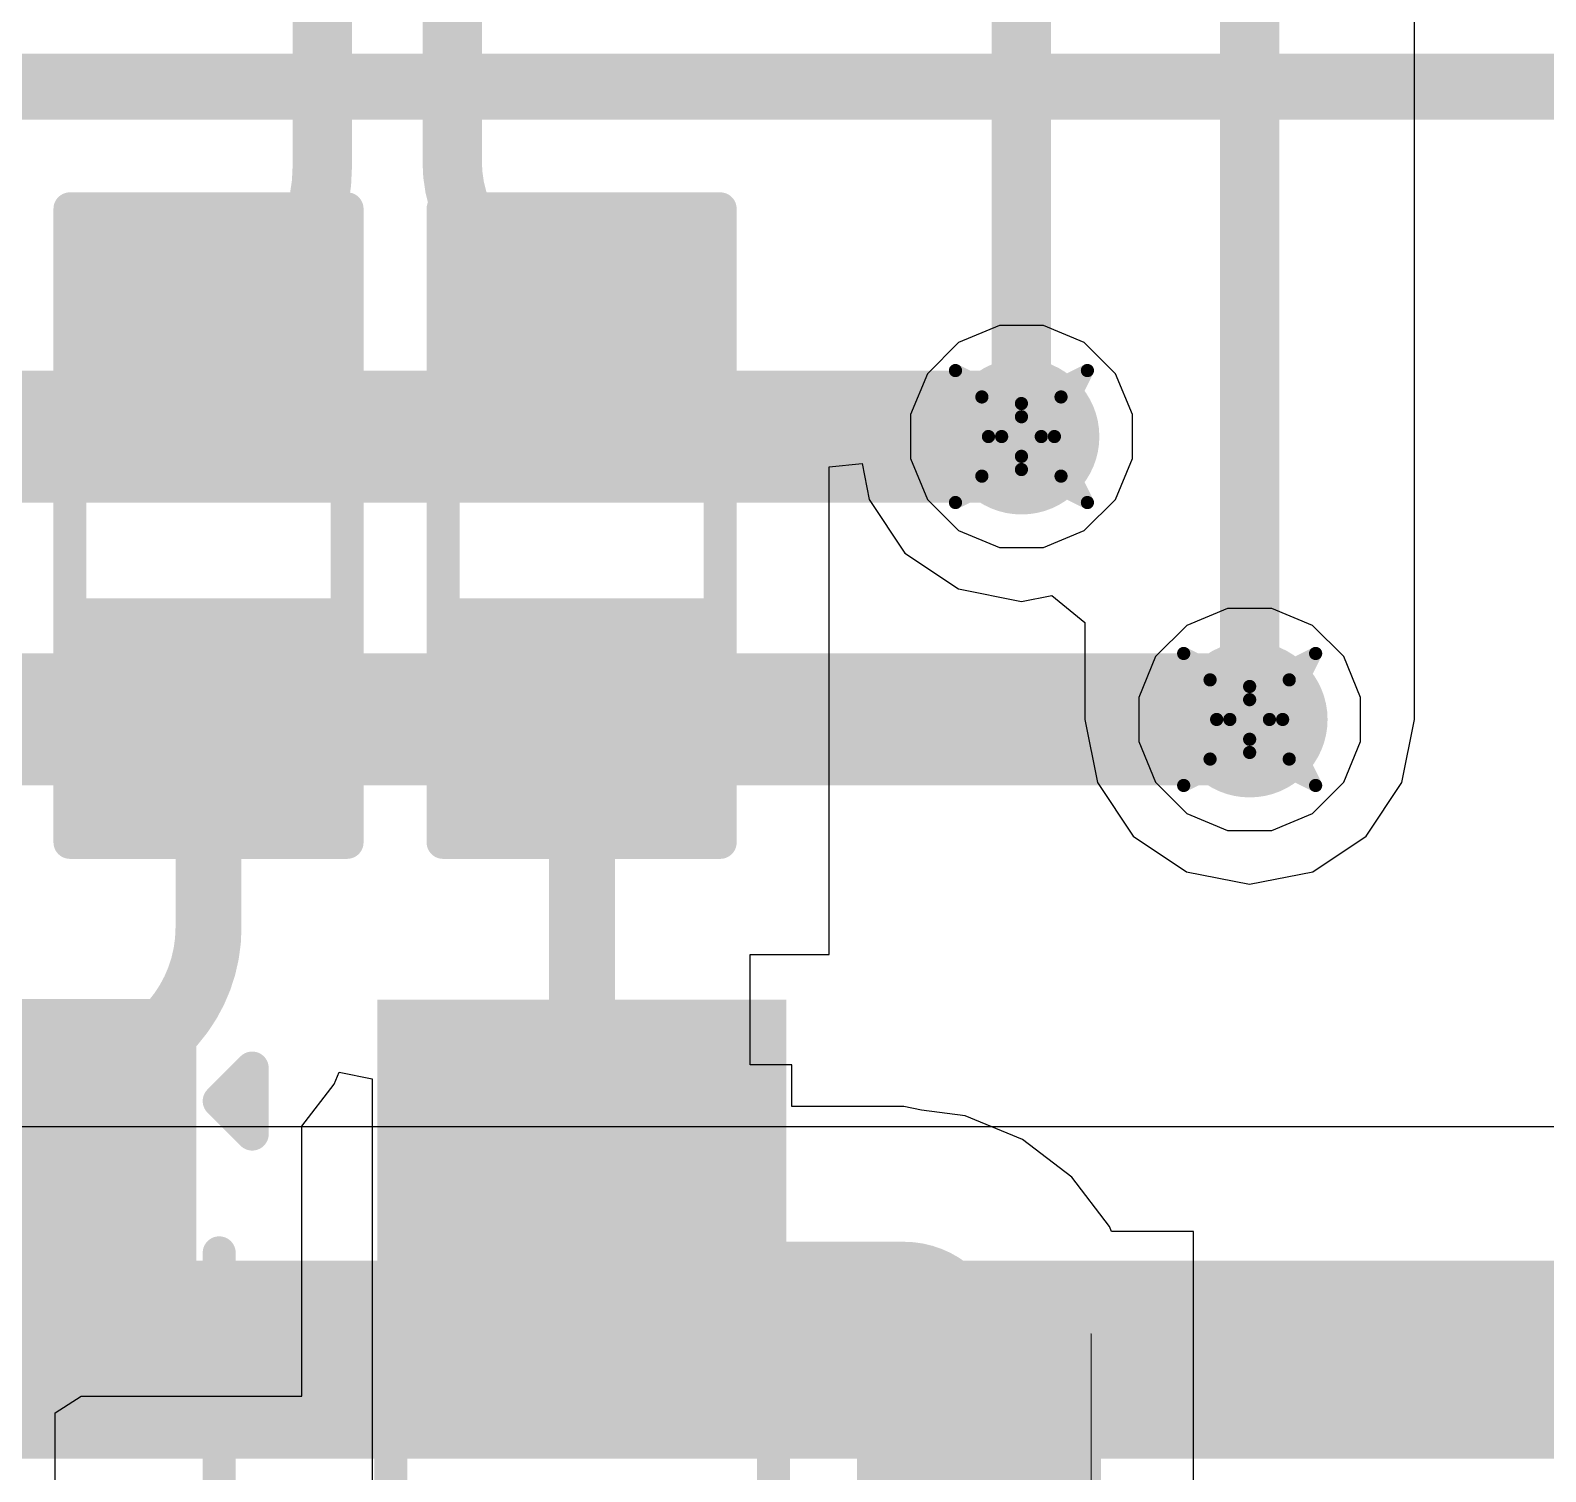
# Model space of a CAD drawing. Header units: inches. Extents: x -2 to 5376, y -4 to 5426.
# Drawn here: x 60.96 to 66.79, y 75.95 to 81.5 of the extents above; entities that cross this region are included whole.
import ezdxf

# ---------------------------------------------------------------- set-up
doc = ezdxf.new("R2010")
doc.units = ezdxf.units.IN
for name, color, linetype in [('Bottom Layer', 5, 'Continuous'), ('Drill Drawing', 1, 'Continuous'), ('Layer 1', 16, 'Continuous'), ('Layer 2', 76, 'Continuous'), ('Top Layer', 1, 'Continuous'), ('Top Overlay', 2, 'Continuous'), ('Top Paste', 8, 'Continuous'), ('Top Solder', 216, 'Continuous'), ('Via Holes', 16, 'Continuous')]:
    doc.layers.add(name, color=color, linetype=linetype)

# ---------------------------------------------------------------- blocks, each defined once
blk = doc.blocks.new('R___0603_3')
at = {"layer": 'Top Layer'}
for points in [[(-0.381, 0.4445), (-0.381, -0.4445), (-1.143, -0.4445), (-1.143, 0.4445)], [(1.143, 0.4445), (1.143, -0.4445), (0.381, -0.4445), (0.381, 0.4445)]]:
    blk.add_hatch(color=1, dxfattribs=at).paths.add_polyline_path(points)
at = {"layer": 'Top Paste'}
for points in [[(-0.381, 0.4445), (-0.381, -0.4445), (-1.143, -0.4445), (-1.143, 0.4445)], [(1.143, 0.4445), (1.143, -0.4445), (0.381, -0.4445), (0.381, 0.4445)]]:
    blk.add_hatch(color=8, dxfattribs=at).paths.add_polyline_path(points)
at = {"layer": 'Top Solder'}
for points in [[(-0.2794, 0.5461), (-0.2794, -0.5461), (-1.2446, -0.5461), (-1.2446, 0.5461)], [(1.2446, 0.5461), (1.2446, -0.5461), (0.2794, -0.5461), (0.2794, 0.5461)]]:
    blk.add_hatch(color=216, dxfattribs=at).paths.add_polyline_path(points)
at = {"layer": 'Top Overlay'}
for points in [[(-1.2192, -0.5334, 0.127, 0.127, 0), (-1.2192, 0.5334, 0.127, 0.127, 0)], [(1.2192, 0.5334, 0.127, 0.127, 0), (-1.2192, 0.5334, 0.127, 0.127, 0)], [(1.2192, -0.5334, 0.127, 0.127, 0), (1.2192, 0.5334, 0.127, 0.127, 0)], [(1.2192, -0.5334, 0.127, 0.127, 0), (-1.2192, -0.5334, 0.127, 0.127, 0)]]:
    blk.add_lwpolyline(points, format="xyseb", dxfattribs=at)
for points in [[(-1.25095, 0.5334, 0.0635, 0.0635, 1), (-1.18745, 0.5334, 0.0635, 0.0635, 1)], [(-1.25095, 0.5334, 0.0635, 0.0635, 1), (-1.18745, 0.5334, 0.0635, 0.0635, 1)], [(1.18745, 0.5334, 0.0635, 0.0635, 1), (1.25095, 0.5334, 0.0635, 0.0635, 1)], [(1.18745, 0.5334, 0.0635, 0.0635, 1), (1.25095, 0.5334, 0.0635, 0.0635, 1)], [(-1.25095, -0.5334, 0.0635, 0.0635, 1), (-1.18745, -0.5334, 0.0635, 0.0635, 1)], [(-1.25095, -0.5334, 0.0635, 0.0635, 1), (-1.18745, -0.5334, 0.0635, 0.0635, 1)], [(1.18745, -0.5334, 0.0635, 0.0635, 1), (1.25095, -0.5334, 0.0635, 0.0635, 1)], [(1.18745, -0.5334, 0.0635, 0.0635, 1), (1.25095, -0.5334, 0.0635, 0.0635, 1)]]:
    blk.add_lwpolyline(points, format="xyseb", close=True, dxfattribs=at)
blk = doc.blocks.new('SOT_23_15')
at = {"layer": 'Top Layer'}
for points in [[(-0.41, 1.46), (0.41, 1.46), (0.41, 0.54), (-0.41, 0.54)], [(-1.36, -0.54), (-0.54, -0.54), (-0.54, -1.46), (-1.36, -1.46)], [(0.54, -0.54), (1.36, -0.54), (1.36, -1.46), (0.54, -1.46)]]:
    blk.add_hatch(color=1, dxfattribs=at).paths.add_polyline_path(points)
at = {"layer": 'Top Paste'}
for points in [[(-0.41, 1.46), (0.41, 1.46), (0.41, 0.54), (-0.41, 0.54)], [(-1.36, -0.54), (-0.54, -0.54), (-0.54, -1.46), (-1.36, -1.46)], [(0.54, -0.54), (1.36, -0.54), (1.36, -1.46), (0.54, -1.46)]]:
    blk.add_hatch(color=8, dxfattribs=at).paths.add_polyline_path(points)
at = {"layer": 'Top Solder'}
for points in [[(-0.5116, 1.5616), (0.5116, 1.5616), (0.5116, 0.4384), (-0.5116, 0.4384)], [(-1.4616, -0.4384), (-0.4384, -0.4384), (-0.4384, -1.5616), (-1.4616, -1.5616)], [(0.4384, -0.4384), (1.4616, -0.4384), (1.4616, -1.5616), (0.4384, -1.5616)]]:
    blk.add_hatch(color=216, dxfattribs=at).paths.add_polyline_path(points)
at = {"layer": 'Top Overlay'}
for points in [[(-1.5494, 0.8128, 0.127, 0.127, 0), (-1.5494, -0.5842, 0.127, 0.127, 0)], [(-0.5588, 0.8128, 0.127, 0.127, 0), (-1.5494, 0.8128, 0.127, 0.127, 0)], [(1.5494, 0.8128, 0.127, 0.127, 0), (0.5588, 0.8128, 0.127, 0.127, 0)], [(1.5494, 0.8128, 0.127, 0.127, 0), (1.5494, -0.5842, 0.127, 0.127, 0)], [(0.3302, -0.7874, 0.127, 0.127, 0), (-0.3302, -0.7874, 0.127, 0.127, 0)], [(-1.5494, -1.1684, 0.127, 0.127, 0), (-1.6764, -1.0414, 0.127, 0.127, 0)], [(-1.6764, -1.0414, 0.127, 0.127, 0), (-1.6764, -1.2954, 0.127, 0.127, 0)], [(-1.5494, -1.1684, 0.127, 0.127, 0), (-1.6764, -1.2954, 0.127, 0.127, 0)]]:
    blk.add_lwpolyline(points, format="xyseb", dxfattribs=at)
for points in [[(-1.5812, 0.8128, 0.0635, 0.0635, 1), (-1.5176, 0.8128, 0.0635, 0.0635, 1)], [(-1.5812, 0.8128, 0.0635, 0.0635, 1), (-1.5176, 0.8128, 0.0635, 0.0635, 1)], [(-0.5905, 0.8128, 0.0635, 0.0635, 1), (-0.5271, 0.8128, 0.0635, 0.0635, 1)], [(0.5271, 0.8128, 0.0635, 0.0635, 1), (0.5905, 0.8128, 0.0635, 0.0635, 1)], [(1.5176, 0.8128, 0.0635, 0.0635, 1), (1.5812, 0.8128, 0.0635, 0.0635, 1)], [(1.5176, 0.8128, 0.0635, 0.0635, 1), (1.5812, 0.8128, 0.0635, 0.0635, 1)], [(-1.5812, -0.5842, 0.0635, 0.0635, 1), (-1.5176, -0.5842, 0.0635, 0.0635, 1)], [(1.5176, -0.5842, 0.0635, 0.0635, 1), (1.5812, -0.5842, 0.0635, 0.0635, 1)], [(-0.3619, -0.7874, 0.0635, 0.0635, 1), (-0.2984, -0.7874, 0.0635, 0.0635, 1)], [(0.2984, -0.7874, 0.0635, 0.0635, 1), (0.3619, -0.7874, 0.0635, 0.0635, 1)], [(-1.7082, -1.0414, 0.0635, 0.0635, 1), (-1.6446, -1.0414, 0.0635, 0.0635, 1)], [(-1.7082, -1.0414, 0.0635, 0.0635, 1), (-1.6446, -1.0414, 0.0635, 0.0635, 1)], [(-1.5812, -1.1684, 0.0635, 0.0635, 1), (-1.5176, -1.1684, 0.0635, 0.0635, 1)], [(-1.5812, -1.1684, 0.0635, 0.0635, 1), (-1.5176, -1.1684, 0.0635, 0.0635, 1)], [(-1.7082, -1.2954, 0.0635, 0.0635, 1), (-1.6446, -1.2954, 0.0635, 0.0635, 1)], [(-1.7082, -1.2954, 0.0635, 0.0635, 1), (-1.6446, -1.2954, 0.0635, 0.0635, 1)]]:
    blk.add_lwpolyline(points, format="xyseb", close=True, dxfattribs=at)
blk = doc.blocks.new('SOD323F_18')
at = {"layer": 'Top Layer'}
for points in [[(-1.35, 0.3), (-0.75, 0.3), (-0.75, -0.3), (-1.35, -0.3)], [(0.75, 0.3), (1.35, 0.3), (1.35, -0.3), (0.75, -0.3)]]:
    blk.add_hatch(color=1, dxfattribs=at).paths.add_polyline_path(points)
at = {"layer": 'Top Overlay'}
for points in [[(0.9884, 0.3819), (2.1082, 0.3819), (2.1082, 0.7883), (0.9884, 0.7883)], [(1.4224, -0.4064), (2.1082, -0.4064), (2.1082, 0.4572), (1.4224, 0.4572)], [(0.9884, -0.7865), (2.1082, -0.7865), (2.1082, -0.3801), (0.9884, -0.3801)]]:
    blk.add_hatch(color=2, dxfattribs=at).paths.add_polyline_path(points)
at = {"layer": 'Top Paste'}
for points in [[(-1.35, 0.3), (-0.75, 0.3), (-0.75, -0.3), (-1.35, -0.3)], [(0.75, 0.3), (1.35, 0.3), (1.35, -0.3), (0.75, -0.3)]]:
    blk.add_hatch(color=8, dxfattribs=at).paths.add_polyline_path(points)
at = {"layer": 'Top Solder'}
for points in [[(-1.4516, 0.4016), (-0.6484, 0.4016), (-0.6484, -0.4016), (-1.4516, -0.4016)], [(0.6484, 0.4016), (1.4516, 0.4016), (1.4516, -0.4016), (0.6484, -0.4016)]]:
    blk.add_hatch(color=216, dxfattribs=at).paths.add_polyline_path(points)
at = {"layer": 'Top Overlay'}
for points in [[(-0.9144, 0.7366, 0.127, 0.127, 0), (-0.9144, 0.5334, 0.127, 0.127, 0)], [(-0.9144, 0.7366, 0.127, 0.127, 0), (0.9884, 0.7366, 0.127, 0.127, 0)], [(-0.9144, -0.5334, 0.127, 0.127, 0), (-0.9144, -0.7366, 0.127, 0.127, 0)], [(-0.9144, -0.7366, 0.127, 0.127, 0), (0.9884, -0.7366, 0.127, 0.127, 0)]]:
    blk.add_lwpolyline(points, format="xyseb", dxfattribs=at)
for points in [[(-0.9461, 0.7366, 0.0635, 0.0635, 1), (-0.8827, 0.7366, 0.0635, 0.0635, 1)], [(-0.9461, 0.7366, 0.0635, 0.0635, 1), (-0.8827, 0.7366, 0.0635, 0.0635, 1)], [(0.9567, 0.7366, 0.0635, 0.0635, 1), (1.0202, 0.7366, 0.0635, 0.0635, 1)], [(-0.9461, 0.5334, 0.0635, 0.0635, 1), (-0.8827, 0.5334, 0.0635, 0.0635, 1)], [(-0.9461, -0.5334, 0.0635, 0.0635, 1), (-0.8827, -0.5334, 0.0635, 0.0635, 1)], [(-0.9461, -0.7366, 0.0635, 0.0635, 1), (-0.8827, -0.7366, 0.0635, 0.0635, 1)], [(-0.9461, -0.7366, 0.0635, 0.0635, 1), (-0.8827, -0.7366, 0.0635, 0.0635, 1)], [(0.9567, -0.7366, 0.0635, 0.0635, 1), (1.0202, -0.7366, 0.0635, 0.0635, 1)]]:
    blk.add_lwpolyline(points, format="xyseb", close=True, dxfattribs=at)
blk = doc.blocks.new('R___0603_53')
at = {"layer": 'Top Layer'}
for points in [[(-0.381, 0.4445), (-0.381, -0.4445), (-1.143, -0.4445), (-1.143, 0.4445)], [(1.143, 0.4445), (1.143, -0.4445), (0.381, -0.4445), (0.381, 0.4445)]]:
    blk.add_hatch(color=1, dxfattribs=at).paths.add_polyline_path(points)
at = {"layer": 'Top Paste'}
for points in [[(-0.381, 0.4445), (-0.381, -0.4445), (-1.143, -0.4445), (-1.143, 0.4445)], [(1.143, 0.4445), (1.143, -0.4445), (0.381, -0.4445), (0.381, 0.4445)]]:
    blk.add_hatch(color=8, dxfattribs=at).paths.add_polyline_path(points)
at = {"layer": 'Top Solder'}
for points in [[(-0.2794, 0.5461), (-0.2794, -0.5461), (-1.2446, -0.5461), (-1.2446, 0.5461)], [(1.2446, 0.5461), (1.2446, -0.5461), (0.2794, -0.5461), (0.2794, 0.5461)]]:
    blk.add_hatch(color=216, dxfattribs=at).paths.add_polyline_path(points)
at = {"layer": 'Top Overlay'}
for points in [[(-1.2192, 0.5334, 0.127, 0.127, 0), (-1.2192, -0.5334, 0.127, 0.127, 0)], [(-1.2192, 0.5334, 0.127, 0.127, 0), (1.2192, 0.5334, 0.127, 0.127, 0)], [(1.2192, 0.5334, 0.127, 0.127, 0), (1.2192, -0.5334, 0.127, 0.127, 0)], [(-1.2192, -0.5334, 0.127, 0.127, 0), (1.2192, -0.5334, 0.127, 0.127, 0)]]:
    blk.add_lwpolyline(points, format="xyseb", dxfattribs=at)
for points in [[(-1.25095, 0.5334, 0.0635, 0.0635, 1), (-1.18745, 0.5334, 0.0635, 0.0635, 1)], [(-1.25095, 0.5334, 0.0635, 0.0635, 1), (-1.18745, 0.5334, 0.0635, 0.0635, 1)], [(1.18745, 0.5334, 0.0635, 0.0635, 1), (1.25095, 0.5334, 0.0635, 0.0635, 1)], [(1.18745, 0.5334, 0.0635, 0.0635, 1), (1.25095, 0.5334, 0.0635, 0.0635, 1)], [(-1.25095, -0.5334, 0.0635, 0.0635, 1), (-1.18745, -0.5334, 0.0635, 0.0635, 1)], [(-1.25095, -0.5334, 0.0635, 0.0635, 1), (-1.18745, -0.5334, 0.0635, 0.0635, 1)], [(1.18745, -0.5334, 0.0635, 0.0635, 1), (1.25095, -0.5334, 0.0635, 0.0635, 1)], [(1.18745, -0.5334, 0.0635, 0.0635, 1), (1.25095, -0.5334, 0.0635, 0.0635, 1)]]:
    blk.add_lwpolyline(points, format="xyseb", close=True, dxfattribs=at)
blk = doc.blocks.new('R___0402_84')
at = {"layer": 'Top Layer'}
for points in [[(-0.6985, -0.3175), (-0.6985, 0.3175), (-0.2413, 0.3175), (-0.2413, -0.3175)], [(0.2413, -0.3175), (0.2413, 0.3175), (0.6985, 0.3175), (0.6985, -0.3175)]]:
    blk.add_hatch(color=1, dxfattribs=at).paths.add_polyline_path(points)
at = {"layer": 'Top Paste'}
for points in [[(-0.6985, -0.3175), (-0.6985, 0.3175), (-0.2413, 0.3175), (-0.2413, -0.3175)], [(0.2413, -0.3175), (0.2413, 0.3175), (0.6985, 0.3175), (0.6985, -0.3175)]]:
    blk.add_hatch(color=8, dxfattribs=at).paths.add_polyline_path(points)
at = {"layer": 'Top Solder'}
for points in [[(-0.7535, -0.3725), (-0.7535, 0.3725), (-0.1863, 0.3725), (-0.1863, -0.3725)], [(0.1863, -0.3725), (0.1863, 0.3725), (0.7535, 0.3725), (0.7535, -0.3725)]]:
    blk.add_hatch(color=216, dxfattribs=at).paths.add_polyline_path(points)
at = {"layer": 'Top Overlay'}
for points in [[(-0.7874, 0.4064, 0.127, 0.127, 0), (0.7874, 0.4064, 0.127, 0.127, 0)], [(-0.7874, 0.4064, 0.127, 0.127, 0), (-0.7874, -0.4064, 0.127, 0.127, 0)], [(0.7874, 0.4064, 0.127, 0.127, 0), (0.7874, -0.4064, 0.127, 0.127, 0)], [(-0.7874, -0.4064, 0.127, 0.127, 0), (0.7874, -0.4064, 0.127, 0.127, 0)], [(-0.8128, -0.4318, 0.00323, 0.00323, 0), (0.8128, -0.4318, 0.00323, 0.00323, 0)]]:
    blk.add_lwpolyline(points, format="xyseb", dxfattribs=at)
for points in [[(-0.8191, 0.4064, 0.0635, 0.0635, 1), (-0.7556, 0.4064, 0.0635, 0.0635, 1)], [(-0.8191, 0.4064, 0.0635, 0.0635, 1), (-0.7556, 0.4064, 0.0635, 0.0635, 1)], [(0.7556, 0.4064, 0.0635, 0.0635, 1), (0.8191, 0.4064, 0.0635, 0.0635, 1)], [(0.7556, 0.4064, 0.0635, 0.0635, 1), (0.8191, 0.4064, 0.0635, 0.0635, 1)], [(-0.8191, -0.4064, 0.0635, 0.0635, 1), (-0.7556, -0.4064, 0.0635, 0.0635, 1)], [(-0.8191, -0.4064, 0.0635, 0.0635, 1), (-0.7556, -0.4064, 0.0635, 0.0635, 1)], [(0.7556, -0.4064, 0.0635, 0.0635, 1), (0.8191, -0.4064, 0.0635, 0.0635, 1)], [(0.7556, -0.4064, 0.0635, 0.0635, 1), (0.8191, -0.4064, 0.0635, 0.0635, 1)], [(-0.8136, -0.4318, 0.00161, 0.00161, 1), (-0.812, -0.4318, 0.00161, 0.00161, 1)], [(0.812, -0.4318, 0.00161, 0.00161, 1), (0.8136, -0.4318, 0.00161, 0.00161, 1)]]:
    blk.add_lwpolyline(points, format="xyseb", close=True, dxfattribs=at)

msp = doc.modelspace()

# ---------------------------------------------------------------- hatches: boundary and pattern name
at = {"layer": 'Bottom Layer'}
h = msp.add_hatch(color=5, dxfattribs=at)
edge = h.paths.add_edge_path()
edge.add_arc((64.7736, 79.933), 0.3, 0, 360)
h = msp.add_hatch(color=5, dxfattribs=at)
edge = h.paths.add_edge_path()
edge.add_arc((65.6522, 78.844), 0.3, 0, 360)
at = {"layer": 'Layer 1'}
h = msp.add_hatch(color=16, dxfattribs=at)
edge = h.paths.add_edge_path()
edge.add_arc((64.7736, 79.933), 0.3, 0, 360)
h = msp.add_hatch(color=16, dxfattribs=at)
edge = h.paths.add_edge_path()
edge.add_arc((65.6522, 78.844), 0.3, 0, 360)
at = {"layer": 'Layer 2'}
h = msp.add_hatch(color=76, dxfattribs=at)
edge = h.paths.add_edge_path()
edge.add_arc((64.7736, 79.933), 0.3, 0, 360)
h = msp.add_hatch(color=76, dxfattribs=at)
edge = h.paths.add_edge_path()
edge.add_arc((65.6522, 78.844), 0.3, 0, 360)
at = {"layer": 'Top Layer'}
h = msp.add_hatch(color=1, dxfattribs=at)
edge = h.paths.add_edge_path()
edge.add_arc((64.7736, 79.933), 0.3, 0, 360)
h = msp.add_hatch(color=1, dxfattribs=at)
edge = h.paths.add_edge_path()
edge.add_arc((65.6522, 78.844), 0.3, 0, 360)
at = {"layer": 'Via Holes'}
h = msp.add_hatch(color=7, dxfattribs=at)
edge = h.paths.add_edge_path()
edge.add_arc((64.7736, 79.933), 0.15, 0, 360)
h = msp.add_hatch(color=7, dxfattribs=at)
edge = h.paths.add_edge_path()
edge.add_arc((65.6522, 78.844), 0.15, 0, 360)

# ---------------------------------------------------------------- linework, layer by layer
at = {"layer": 'Bottom Layer'}
for points in [[(58.5901, 81.28, 0.254, 0.254, 0), (71.8312, 81.28, 0.254, 0.254, 0)], [(53.2955, 79.933, 0.508, 0.508, 0), (64.7736, 79.933, 0.508, 0.508, 0)], [(54.4131, 78.844, 0.508, 0.508, 0), (65.6522, 78.844, 0.508, 0.508, 0)]]:
    msp.add_lwpolyline(points, format="xyseb", dxfattribs=at)
for points in [[(64.6466, 79.933, 0.254, 0.254, 1), (64.9006, 79.933, 0.254, 0.254, 1)], [(65.5252, 78.844, 0.254, 0.254, 1), (65.7792, 78.844, 0.254, 0.254, 1)]]:
    msp.add_lwpolyline(points, format="xyseb", close=True, dxfattribs=at)
at = {"layer": 'Drill Drawing'}
for points in [[(64.5196, 80.187, 0.0508, 0.0508, 0), (64.7736, 80.06, 0.0508, 0.0508, 0)], [(64.5196, 80.187, 0.0508, 0.0508, 0), (64.6466, 79.933, 0.0508, 0.0508, 0)], [(64.7736, 80.06, 0.0508, 0.0508, 0), (65.0276, 80.187, 0.0508, 0.0508, 0)], [(64.9006, 79.933, 0.0508, 0.0508, 0), (65.0276, 80.187, 0.0508, 0.0508, 0)], [(64.6212, 80.0854, 0.0508, 0.0508, 0), (64.7736, 80.0092, 0.0508, 0.0508, 0)], [(64.6212, 80.0854, 0.0508, 0.0508, 0), (64.6974, 79.933, 0.0508, 0.0508, 0)], [(64.7736, 80.0092, 0.0508, 0.0508, 0), (64.926, 80.0854, 0.0508, 0.0508, 0)], [(64.8498, 79.933, 0.0508, 0.0508, 0), (64.926, 80.0854, 0.0508, 0.0508, 0)], [(64.5196, 79.679, 0.0508, 0.0508, 0), (64.6466, 79.933, 0.0508, 0.0508, 0)], [(64.6212, 79.7806, 0.0508, 0.0508, 0), (64.6974, 79.933, 0.0508, 0.0508, 0)], [(64.8498, 79.933, 0.0508, 0.0508, 0), (64.926, 79.7806, 0.0508, 0.0508, 0)], [(64.9006, 79.933, 0.0508, 0.0508, 0), (65.0276, 79.679, 0.0508, 0.0508, 0)], [(64.6212, 79.7806, 0.0508, 0.0508, 0), (64.7736, 79.8568, 0.0508, 0.0508, 0)], [(64.7736, 79.8568, 0.0508, 0.0508, 0), (64.926, 79.7806, 0.0508, 0.0508, 0)], [(64.5196, 79.679, 0.0508, 0.0508, 0), (64.7736, 79.806, 0.0508, 0.0508, 0)], [(64.7736, 79.806, 0.0508, 0.0508, 0), (65.0276, 79.679, 0.0508, 0.0508, 0)], [(65.3982, 79.098, 0.0508, 0.0508, 0), (65.6522, 78.971, 0.0508, 0.0508, 0)], [(65.3982, 79.098, 0.0508, 0.0508, 0), (65.5252, 78.844, 0.0508, 0.0508, 0)], [(65.6522, 78.971, 0.0508, 0.0508, 0), (65.9062, 79.098, 0.0508, 0.0508, 0)], [(65.7792, 78.844, 0.0508, 0.0508, 0), (65.9062, 79.098, 0.0508, 0.0508, 0)], [(65.4998, 78.9964, 0.0508, 0.0508, 0), (65.6522, 78.9202, 0.0508, 0.0508, 0)], [(65.4998, 78.9964, 0.0508, 0.0508, 0), (65.576, 78.844, 0.0508, 0.0508, 0)], [(65.6522, 78.9202, 0.0508, 0.0508, 0), (65.8046, 78.9964, 0.0508, 0.0508, 0)], [(65.7284, 78.844, 0.0508, 0.0508, 0), (65.8046, 78.9964, 0.0508, 0.0508, 0)], [(65.3982, 78.59, 0.0508, 0.0508, 0), (65.5252, 78.844, 0.0508, 0.0508, 0)], [(65.4998, 78.6916, 0.0508, 0.0508, 0), (65.576, 78.844, 0.0508, 0.0508, 0)], [(65.7284, 78.844, 0.0508, 0.0508, 0), (65.8046, 78.6916, 0.0508, 0.0508, 0)], [(65.7792, 78.844, 0.0508, 0.0508, 0), (65.9062, 78.59, 0.0508, 0.0508, 0)], [(65.4998, 78.6916, 0.0508, 0.0508, 0), (65.6522, 78.7678, 0.0508, 0.0508, 0)], [(65.6522, 78.7678, 0.0508, 0.0508, 0), (65.8046, 78.6916, 0.0508, 0.0508, 0)], [(65.3982, 78.59, 0.0508, 0.0508, 0), (65.6522, 78.717, 0.0508, 0.0508, 0)], [(65.6522, 78.717, 0.0508, 0.0508, 0), (65.9062, 78.59, 0.0508, 0.0508, 0)]]:
    msp.add_lwpolyline(points, format="xyseb", dxfattribs=at)
for points in [[(64.5069, 80.187, 0.0254, 0.0254, 1), (64.5323, 80.187, 0.0254, 0.0254, 1)], [(64.5069, 80.187, 0.0254, 0.0254, 1), (64.5323, 80.187, 0.0254, 0.0254, 1)], [(65.0149, 80.187, 0.0254, 0.0254, 1), (65.0403, 80.187, 0.0254, 0.0254, 1)], [(65.0149, 80.187, 0.0254, 0.0254, 1), (65.0403, 80.187, 0.0254, 0.0254, 1)], [(64.6085, 80.0854, 0.0254, 0.0254, 1), (64.6339, 80.0854, 0.0254, 0.0254, 1)], [(64.6085, 80.0854, 0.0254, 0.0254, 1), (64.6339, 80.0854, 0.0254, 0.0254, 1)], [(64.9133, 80.0854, 0.0254, 0.0254, 1), (64.9387, 80.0854, 0.0254, 0.0254, 1)], [(64.9133, 80.0854, 0.0254, 0.0254, 1), (64.9387, 80.0854, 0.0254, 0.0254, 1)], [(64.7609, 80.06, 0.0254, 0.0254, 1), (64.7863, 80.06, 0.0254, 0.0254, 1)], [(64.7609, 80.06, 0.0254, 0.0254, 1), (64.7863, 80.06, 0.0254, 0.0254, 1)], [(64.7609, 80.0092, 0.0254, 0.0254, 1), (64.7863, 80.0092, 0.0254, 0.0254, 1)], [(64.7609, 80.0092, 0.0254, 0.0254, 1), (64.7863, 80.0092, 0.0254, 0.0254, 1)], [(64.6339, 79.933, 0.0254, 0.0254, 1), (64.6593, 79.933, 0.0254, 0.0254, 1)], [(64.6339, 79.933, 0.0254, 0.0254, 1), (64.6593, 79.933, 0.0254, 0.0254, 1)], [(64.6847, 79.933, 0.0254, 0.0254, 1), (64.7101, 79.933, 0.0254, 0.0254, 1)], [(64.6847, 79.933, 0.0254, 0.0254, 1), (64.7101, 79.933, 0.0254, 0.0254, 1)], [(64.8371, 79.933, 0.0254, 0.0254, 1), (64.8625, 79.933, 0.0254, 0.0254, 1)], [(64.8371, 79.933, 0.0254, 0.0254, 1), (64.8625, 79.933, 0.0254, 0.0254, 1)], [(64.8879, 79.933, 0.0254, 0.0254, 1), (64.9133, 79.933, 0.0254, 0.0254, 1)], [(64.8879, 79.933, 0.0254, 0.0254, 1), (64.9133, 79.933, 0.0254, 0.0254, 1)], [(64.7609, 79.8568, 0.0254, 0.0254, 1), (64.7863, 79.8568, 0.0254, 0.0254, 1)], [(64.7609, 79.8568, 0.0254, 0.0254, 1), (64.7863, 79.8568, 0.0254, 0.0254, 1)], [(64.7609, 79.806, 0.0254, 0.0254, 1), (64.7863, 79.806, 0.0254, 0.0254, 1)], [(64.7609, 79.806, 0.0254, 0.0254, 1), (64.7863, 79.806, 0.0254, 0.0254, 1)], [(64.6085, 79.7806, 0.0254, 0.0254, 1), (64.6339, 79.7806, 0.0254, 0.0254, 1)], [(64.6085, 79.7806, 0.0254, 0.0254, 1), (64.6339, 79.7806, 0.0254, 0.0254, 1)], [(64.9133, 79.7806, 0.0254, 0.0254, 1), (64.9387, 79.7806, 0.0254, 0.0254, 1)], [(64.9133, 79.7806, 0.0254, 0.0254, 1), (64.9387, 79.7806, 0.0254, 0.0254, 1)], [(64.5069, 79.679, 0.0254, 0.0254, 1), (64.5323, 79.679, 0.0254, 0.0254, 1)], [(64.5069, 79.679, 0.0254, 0.0254, 1), (64.5323, 79.679, 0.0254, 0.0254, 1)], [(65.0149, 79.679, 0.0254, 0.0254, 1), (65.0403, 79.679, 0.0254, 0.0254, 1)], [(65.0149, 79.679, 0.0254, 0.0254, 1), (65.0403, 79.679, 0.0254, 0.0254, 1)], [(65.3855, 79.098, 0.0254, 0.0254, 1), (65.4109, 79.098, 0.0254, 0.0254, 1)], [(65.3855, 79.098, 0.0254, 0.0254, 1), (65.4109, 79.098, 0.0254, 0.0254, 1)], [(65.8935, 79.098, 0.0254, 0.0254, 1), (65.9189, 79.098, 0.0254, 0.0254, 1)], [(65.8935, 79.098, 0.0254, 0.0254, 1), (65.9189, 79.098, 0.0254, 0.0254, 1)], [(65.4871, 78.9964, 0.0254, 0.0254, 1), (65.5125, 78.9964, 0.0254, 0.0254, 1)], [(65.4871, 78.9964, 0.0254, 0.0254, 1), (65.5125, 78.9964, 0.0254, 0.0254, 1)], [(65.6395, 78.971, 0.0254, 0.0254, 1), (65.6649, 78.971, 0.0254, 0.0254, 1)], [(65.6395, 78.971, 0.0254, 0.0254, 1), (65.6649, 78.971, 0.0254, 0.0254, 1)], [(65.7919, 78.9964, 0.0254, 0.0254, 1), (65.8173, 78.9964, 0.0254, 0.0254, 1)], [(65.7919, 78.9964, 0.0254, 0.0254, 1), (65.8173, 78.9964, 0.0254, 0.0254, 1)], [(65.6395, 78.9202, 0.0254, 0.0254, 1), (65.6649, 78.9202, 0.0254, 0.0254, 1)], [(65.6395, 78.9202, 0.0254, 0.0254, 1), (65.6649, 78.9202, 0.0254, 0.0254, 1)], [(65.5125, 78.844, 0.0254, 0.0254, 1), (65.5379, 78.844, 0.0254, 0.0254, 1)], [(65.5125, 78.844, 0.0254, 0.0254, 1), (65.5379, 78.844, 0.0254, 0.0254, 1)], [(65.5633, 78.844, 0.0254, 0.0254, 1), (65.5887, 78.844, 0.0254, 0.0254, 1)], [(65.5633, 78.844, 0.0254, 0.0254, 1), (65.5887, 78.844, 0.0254, 0.0254, 1)], [(65.7157, 78.844, 0.0254, 0.0254, 1), (65.7411, 78.844, 0.0254, 0.0254, 1)], [(65.7157, 78.844, 0.0254, 0.0254, 1), (65.7411, 78.844, 0.0254, 0.0254, 1)], [(65.7665, 78.844, 0.0254, 0.0254, 1), (65.7919, 78.844, 0.0254, 0.0254, 1)], [(65.7665, 78.844, 0.0254, 0.0254, 1), (65.7919, 78.844, 0.0254, 0.0254, 1)], [(65.6395, 78.7678, 0.0254, 0.0254, 1), (65.6649, 78.7678, 0.0254, 0.0254, 1)], [(65.6395, 78.7678, 0.0254, 0.0254, 1), (65.6649, 78.7678, 0.0254, 0.0254, 1)], [(65.4871, 78.6916, 0.0254, 0.0254, 1), (65.5125, 78.6916, 0.0254, 0.0254, 1)], [(65.4871, 78.6916, 0.0254, 0.0254, 1), (65.5125, 78.6916, 0.0254, 0.0254, 1)], [(65.6395, 78.717, 0.0254, 0.0254, 1), (65.6649, 78.717, 0.0254, 0.0254, 1)], [(65.6395, 78.717, 0.0254, 0.0254, 1), (65.6649, 78.717, 0.0254, 0.0254, 1)], [(65.7919, 78.6916, 0.0254, 0.0254, 1), (65.8173, 78.6916, 0.0254, 0.0254, 1)], [(65.7919, 78.6916, 0.0254, 0.0254, 1), (65.8173, 78.6916, 0.0254, 0.0254, 1)], [(65.3855, 78.59, 0.0254, 0.0254, 1), (65.4109, 78.59, 0.0254, 0.0254, 1)], [(65.3855, 78.59, 0.0254, 0.0254, 1), (65.4109, 78.59, 0.0254, 0.0254, 1)], [(65.8935, 78.59, 0.0254, 0.0254, 1), (65.9189, 78.59, 0.0254, 0.0254, 1)], [(65.8935, 78.59, 0.0254, 0.0254, 1), (65.9189, 78.59, 0.0254, 0.0254, 1)]]:
    msp.add_lwpolyline(points, format="xyseb", close=True, dxfattribs=at)
at = {"layer": 'Layer 1'}
for p, q in [((64.6887, 80.36), (64.5317, 80.295)), ((64.8586, 80.36), (64.6887, 80.36)), ((65.0155, 80.295), (64.8586, 80.36)), ((64.5317, 80.295), (64.4116, 80.1749)), ((65.1356, 80.1749), (65.0155, 80.295)), ((64.4116, 80.1749), (64.3466, 80.0179)), ((65.2006, 80.0179), (65.1356, 80.1749)), ((64.3466, 80.0179), (64.3466, 79.8481)), ((65.2006, 79.8481), (65.2006, 80.0179)), ((64.3466, 79.8481), (64.4116, 79.6911)), ((65.1356, 79.6911), (65.2006, 79.8481)), ((64.4116, 79.6911), (64.5317, 79.571)), ((65.0155, 79.571), (65.1356, 79.6911)), ((64.5317, 79.571), (64.6887, 79.506)), ((64.8586, 79.506), (65.0155, 79.571)), ((64.6887, 79.506), (64.8586, 79.506)), ((65.5672, 79.271), (65.4103, 79.206)), ((65.7371, 79.271), (65.5672, 79.271)), ((65.894, 79.206), (65.7371, 79.271)), ((65.4103, 79.206), (65.2902, 79.0859)), ((66.0142, 79.0859), (65.894, 79.206)), ((65.2902, 79.0859), (65.2252, 78.9289)), ((66.0792, 78.9289), (66.0142, 79.0859)), ((65.2252, 78.9289), (65.2252, 78.7591)), ((66.0792, 78.7591), (66.0792, 78.9289)), ((65.2252, 78.7591), (65.2902, 78.6021)), ((66.0142, 78.6021), (66.0792, 78.7591)), ((65.2902, 78.6021), (65.4103, 78.482)), ((65.894, 78.482), (66.0142, 78.6021)), ((65.4103, 78.482), (65.5672, 78.417)), ((65.7371, 78.417), (65.894, 78.482)), ((65.5672, 78.417), (65.7371, 78.417))]:
    msp.add_line(p, q, dxfattribs=at)
at = {"layer": 'Layer 2'}
for p, q in [((64.6887, 80.36), (64.5317, 80.295)), ((64.8586, 80.36), (64.6887, 80.36)), ((65.0155, 80.295), (64.8586, 80.36)), ((64.5317, 80.295), (64.4116, 80.1749)), ((65.1356, 80.1749), (65.0155, 80.295)), ((64.4116, 80.1749), (64.3466, 80.0179)), ((65.2006, 80.0179), (65.1356, 80.1749)), ((64.3466, 80.0179), (64.3466, 79.8481)), ((65.2006, 79.8481), (65.2006, 80.0179)), ((64.3466, 79.8481), (64.4116, 79.6911)), ((65.1356, 79.6911), (65.2006, 79.8481)), ((64.4116, 79.6911), (64.5317, 79.571)), ((65.0155, 79.571), (65.1356, 79.6911)), ((64.5317, 79.571), (64.6887, 79.506)), ((64.8586, 79.506), (65.0155, 79.571)), ((64.6887, 79.506), (64.8586, 79.506)), ((65.5672, 79.271), (65.4103, 79.206)), ((65.7371, 79.271), (65.5672, 79.271)), ((65.894, 79.206), (65.7371, 79.271)), ((65.4103, 79.206), (65.2902, 79.0859)), ((66.0142, 79.0859), (65.894, 79.206)), ((65.2902, 79.0859), (65.2252, 78.9289)), ((66.0792, 78.9289), (66.0142, 79.0859)), ((65.2252, 78.9289), (65.2252, 78.7591)), ((66.0792, 78.7591), (66.0792, 78.9289)), ((65.2252, 78.7591), (65.2902, 78.6021)), ((66.0142, 78.6021), (66.0792, 78.7591)), ((65.2902, 78.6021), (65.4103, 78.482)), ((65.894, 78.482), (66.0142, 78.6021)), ((65.4103, 78.482), (65.5672, 78.417)), ((65.7371, 78.417), (65.894, 78.482)), ((65.5672, 78.417), (65.7371, 78.417)), ((67.5796, 77.2765), (49.9588, 77.2765))]:
    msp.add_line(p, q, dxfattribs=at)
msp.add_lwpolyline([(25.1619, 76.3798, 0.762, 0.762, 0), (67.5796, 76.3798, 0.762, 0.762, 0)], format="xyseb", dxfattribs=at)
at = {"layer": 'Top Layer'}
for p, q in [((66.2867, 78.844), (66.2867, 83.3065)), ((64.0328, 79.8163), (64.1598, 79.8288)), ((64.0328, 79.4632), (64.0328, 79.8163)), ((64.1598, 79.8288), (64.1874, 79.6902)), ((64.1874, 79.6902), (64.325, 79.4843)), ((64.0328, 77.9392), (64.0328, 79.4632)), ((64.325, 79.4843), (64.5308, 79.3468)), ((64.5308, 79.3468), (64.7736, 79.2985)), ((64.7736, 79.2985), (64.8907, 79.3218)), ((64.8907, 79.3218), (65.0177, 79.2176)), ((65.0177, 79.2176), (65.0177, 78.844)), ((65.0177, 78.844), (65.066, 78.6012)), ((66.2384, 78.6012), (66.2867, 78.844)), ((65.066, 78.6012), (65.2035, 78.3953)), ((66.1008, 78.3953), (66.2384, 78.6012)), ((65.2035, 78.3953), (65.4094, 78.2578)), ((65.895, 78.2578), (66.1008, 78.3953)), ((65.4094, 78.2578), (65.6522, 78.2095)), ((65.6522, 78.2095), (65.895, 78.2578)), ((63.7294, 77.5148), (63.7294, 77.9392)), ((63.7294, 77.9392), (64.0328, 77.9392)), ((62.1279, 77.4406), (62.1469, 77.4866)), ((62.1469, 77.4866), (62.2739, 77.4613)), ((63.8899, 77.5148), (63.7294, 77.5148)), ((63.8899, 77.3543), (63.8899, 77.5148)), ((62.0036, 77.2785), (62.1279, 77.4406)), ((62.2739, 77.4613), (62.2739, 75.8988)), ((64.3205, 77.3543), (63.8899, 77.3543)), ((64.3891, 77.3406), (64.3205, 77.3543)), ((64.5572, 77.3185), (64.3891, 77.3406)), ((64.7777, 77.2271), (64.5572, 77.3185)), ((62.0036, 76.2389), (62.0036, 77.2785)), ((64.9671, 77.0818), (64.7777, 77.2271)), ((65.1125, 76.8924), (64.9671, 77.0818)), ((65.1203, 76.8734), (65.1125, 76.8924)), ((65.4356, 76.8734), (65.1203, 76.8734)), ((65.4356, 75.4002), (65.4356, 76.8734)), ((61.0536, 76.1749), (61.154, 76.2389)), ((61.154, 76.2389), (62.0036, 76.2389)), ((61.0536, 74.5422), (61.0536, 76.1749))]:
    msp.add_line(p, q, dxfattribs=at)
for points in [[(65.6522, 78.844, 0.2286, 0.2286, 0), (65.6522, 83.3065, 0.2286, 0.2286, 0)], [(64.7736, 79.933, 0.2286, 0.2286, 0), (64.7736, 82.8499, 0.2286, 0.2286, 0)], [(62.0818, 80.971, 0.2286, 0.2286, 0), (62.0818, 82.5001, 0.2286, 0.2286, 0)], [(62.582, 81.1889, 0.2286, 0.2286, 0), (62.582, 82.5001, 0.2286, 0.2286, 0)], [(62.582, 80.9909, 0.2286, 0.2286, 0), (62.582, 81.1889, 0.2286, 0.2286, 0)], [(62.7608, 80.6035, 0.2286, 0.2286, -0.219652), (62.582, 80.9909, 0.2286, 0.2286, 0)], [(62.0818, 80.971, 0.2286, 0.2286, -0.144214), (61.979, 80.6219, 0.2286, 0.2286, 0)], [(61.6545, 80.3552, 0.2286, 0.2286, 0), (61.979, 80.6219, 0.2286, 0.2286, 0)], [(62.7608, 80.6035, 0.2286, 0.2286, 0), (63.091, 80.3552, 0.2286, 0.2286, 0)], [(61.6438, 78.0423, 0.254, 0.254, 0), (61.6438, 78.8282, 0.254, 0.254, 0)], [(63.0803, 78.8282, 0.254, 0.254, 0), (63.0819, 78.8282, 0.254, 0.254, 0)], [(63.0819, 76.9608, 0.254, 0.254, 0), (63.0819, 78.8282, 0.254, 0.254, 0)], [(61.6438, 78.0423, 0.254, 0.254, -0.204004), (61.4725, 77.6399, 0.254, 0.254, 0)], [(61.3686, 77.5399, 0.254, 0.254, 0), (61.4725, 77.6399, 0.254, 0.254, 0)], [(61.0856, 77.2069, 0.254, 0.254, 0), (61.3686, 77.5399, 0.254, 0.254, 0)], [(63.0819, 76.7068, 0.254, 0.254, 0), (64.3205, 76.7068, 0.254, 0.254, 0)], [(64.3205, 76.7068, 0.254, 0.254, -0.393588), (64.5915, 76.4544, 0.254, 0.254, 0)], [(64.5915, 76.1555, 0.254, 0.254, 0), (64.5915, 76.4544, 0.254, 0.254, 0)], [(64.5915, 76.4544, 0.254, 0.254, -0.017734), (64.5922, 76.4351, 0.254, 0.254, 0)], [(64.6101, 76.1368, 0.254, 0.254, -0.414214), (64.5915, 76.1555, 0.254, 0.254, 0)]]:
    msp.add_lwpolyline(points, format="xyseb", dxfattribs=at)
for points in [[(62.5248, 81.1889, 0.1143, 0.1143, 1), (62.6391, 81.1889, 0.1143, 0.1143, 1)], [(62.5248, 81.1889, 0.1143, 0.1143, 1), (62.6391, 81.1889, 0.1143, 0.1143, 1)], [(62.5248, 80.9909, 0.1143, 0.1143, 1), (62.6391, 80.9909, 0.1143, 0.1143, 1)], [(62.5248, 80.9909, 0.1143, 0.1143, 1), (62.6391, 80.9909, 0.1143, 0.1143, 1)], [(62.0247, 80.971, 0.1143, 0.1143, 1), (62.139, 80.971, 0.1143, 0.1143, 1)], [(62.0247, 80.971, 0.1143, 0.1143, 1), (62.139, 80.971, 0.1143, 0.1143, 1)], [(61.9219, 80.6219, 0.1143, 0.1143, 1), (62.0362, 80.6219, 0.1143, 0.1143, 1)], [(61.9219, 80.6219, 0.1143, 0.1143, 1), (62.0362, 80.6219, 0.1143, 0.1143, 1)], [(62.7036, 80.6035, 0.1143, 0.1143, 1), (62.8179, 80.6035, 0.1143, 0.1143, 1)], [(62.7036, 80.6035, 0.1143, 0.1143, 1), (62.8179, 80.6035, 0.1143, 0.1143, 1)], [(61.5973, 80.3552, 0.1143, 0.1143, 1), (61.7116, 80.3552, 0.1143, 0.1143, 1)], [(63.0338, 80.3552, 0.1143, 0.1143, 1), (63.1481, 80.3552, 0.1143, 0.1143, 1)], [(64.7165, 79.933, 0.1143, 0.1143, 1), (64.8308, 79.933, 0.1143, 0.1143, 1)], [(61.5803, 78.8282, 0.127, 0.127, 1), (61.7073, 78.8282, 0.127, 0.127, 1)], [(63.0168, 78.8282, 0.127, 0.127, 1), (63.1438, 78.8282, 0.127, 0.127, 1)], [(63.0184, 78.8282, 0.127, 0.127, 1), (63.1454, 78.8282, 0.127, 0.127, 1)], [(63.0184, 78.8282, 0.127, 0.127, 1), (63.1454, 78.8282, 0.127, 0.127, 1)], [(65.595, 78.844, 0.1143, 0.1143, 1), (65.7093, 78.844, 0.1143, 0.1143, 1)], [(61.5803, 78.0423, 0.127, 0.127, 1), (61.7073, 78.0423, 0.127, 0.127, 1)], [(61.5803, 78.0423, 0.127, 0.127, 1), (61.7073, 78.0423, 0.127, 0.127, 1)], [(61.409, 77.6399, 0.127, 0.127, 1), (61.536, 77.6399, 0.127, 0.127, 1)], [(61.409, 77.6399, 0.127, 0.127, 1), (61.536, 77.6399, 0.127, 0.127, 1)], [(61.3051, 77.5399, 0.127, 0.127, 1), (61.4321, 77.5399, 0.127, 0.127, 1)], [(61.3051, 77.5399, 0.127, 0.127, 1), (61.4321, 77.5399, 0.127, 0.127, 1)], [(61.0221, 77.2069, 0.127, 0.127, 1), (61.1491, 77.2069, 0.127, 0.127, 1)], [(63.0184, 76.9608, 0.127, 0.127, 1), (63.1454, 76.9608, 0.127, 0.127, 1)], [(63.0184, 76.7068, 0.127, 0.127, 1), (63.1454, 76.7068, 0.127, 0.127, 1)], [(64.257, 76.7068, 0.127, 0.127, 1), (64.384, 76.7068, 0.127, 0.127, 1)], [(64.257, 76.7068, 0.127, 0.127, 1), (64.384, 76.7068, 0.127, 0.127, 1)], [(64.528, 76.4544, 0.127, 0.127, 1), (64.655, 76.4544, 0.127, 0.127, 1)], [(64.528, 76.4544, 0.127, 0.127, 1), (64.655, 76.4544, 0.127, 0.127, 1)], [(64.528, 76.4544, 0.127, 0.127, 1), (64.655, 76.4544, 0.127, 0.127, 1)], [(64.5287, 76.4351, 0.127, 0.127, 1), (64.6557, 76.4351, 0.127, 0.127, 1)], [(64.528, 76.1555, 0.127, 0.127, 1), (64.655, 76.1555, 0.127, 0.127, 1)], [(64.528, 76.1555, 0.127, 0.127, 1), (64.655, 76.1555, 0.127, 0.127, 1)], [(64.5466, 76.1368, 0.127, 0.127, 1), (64.6736, 76.1368, 0.127, 0.127, 1)]]:
    msp.add_lwpolyline(points, format="xyseb", close=True, dxfattribs=at)

# ---------------------------------------------------------------- block references
for name, p, rotation in [('R___0603_3', (61.6438, 79.5902), 270), ('R___0603_53', (63.0803, 79.5902), 90), ('SOT_23_15', (60.1356, 76.2069), 180), ('SOD323F_18', (63.0819, 75.6568), 90), ('R___0402_84', (64.6101, 75.6669), 90)]:
    msp.add_blockref(name, p, dxfattribs=dict(rotation=rotation))

doc.saveas('drawing.dxf')
